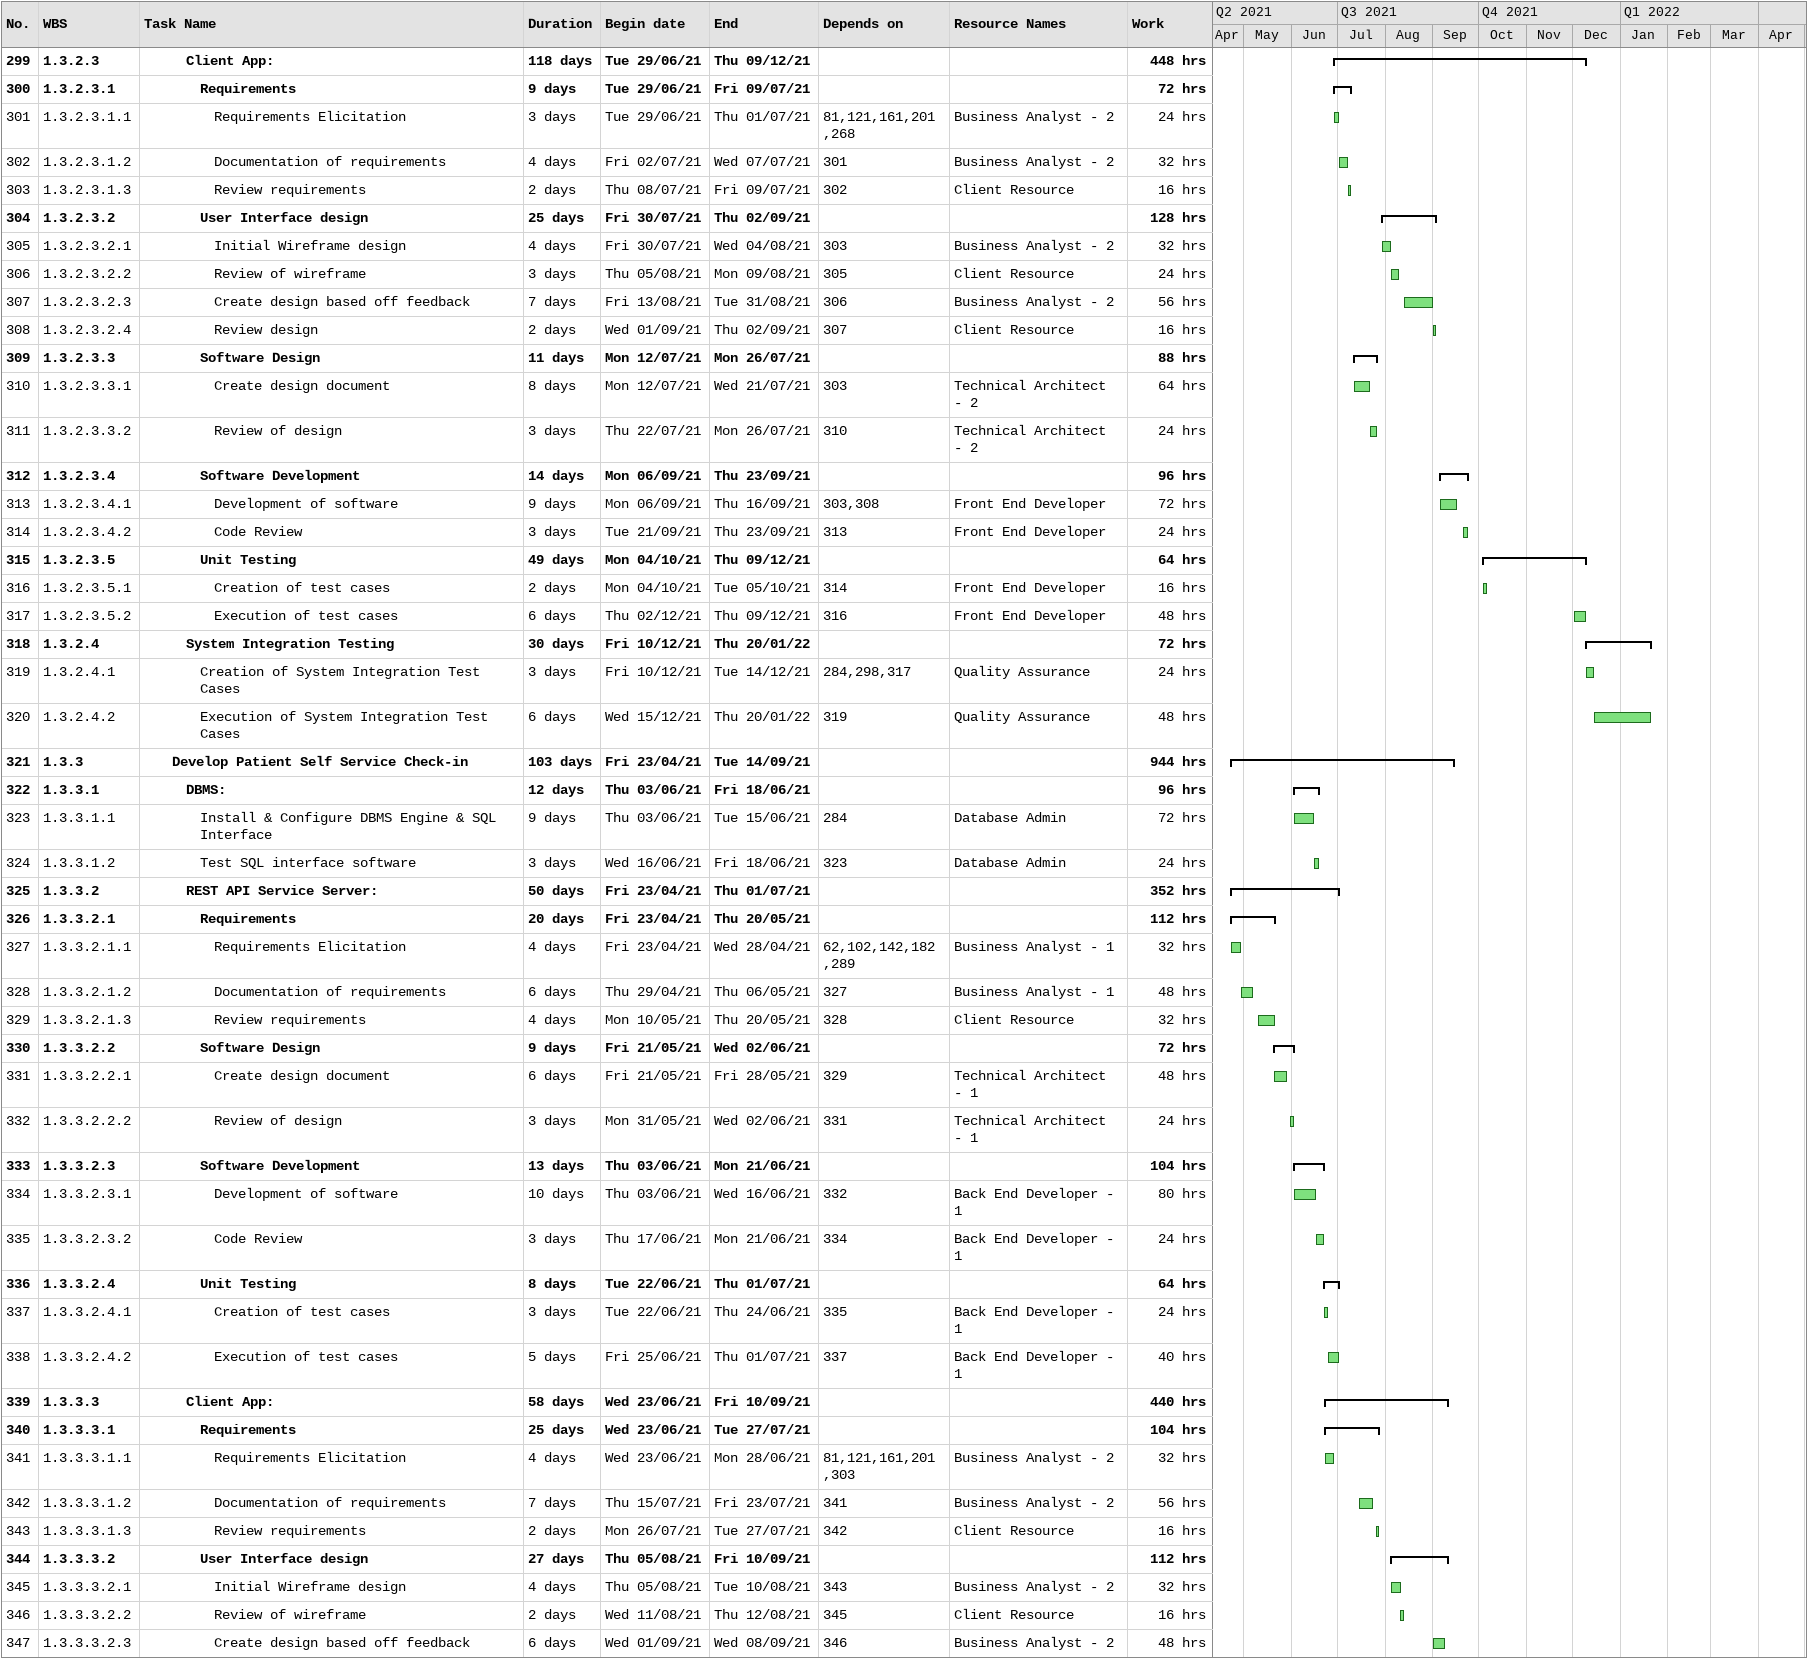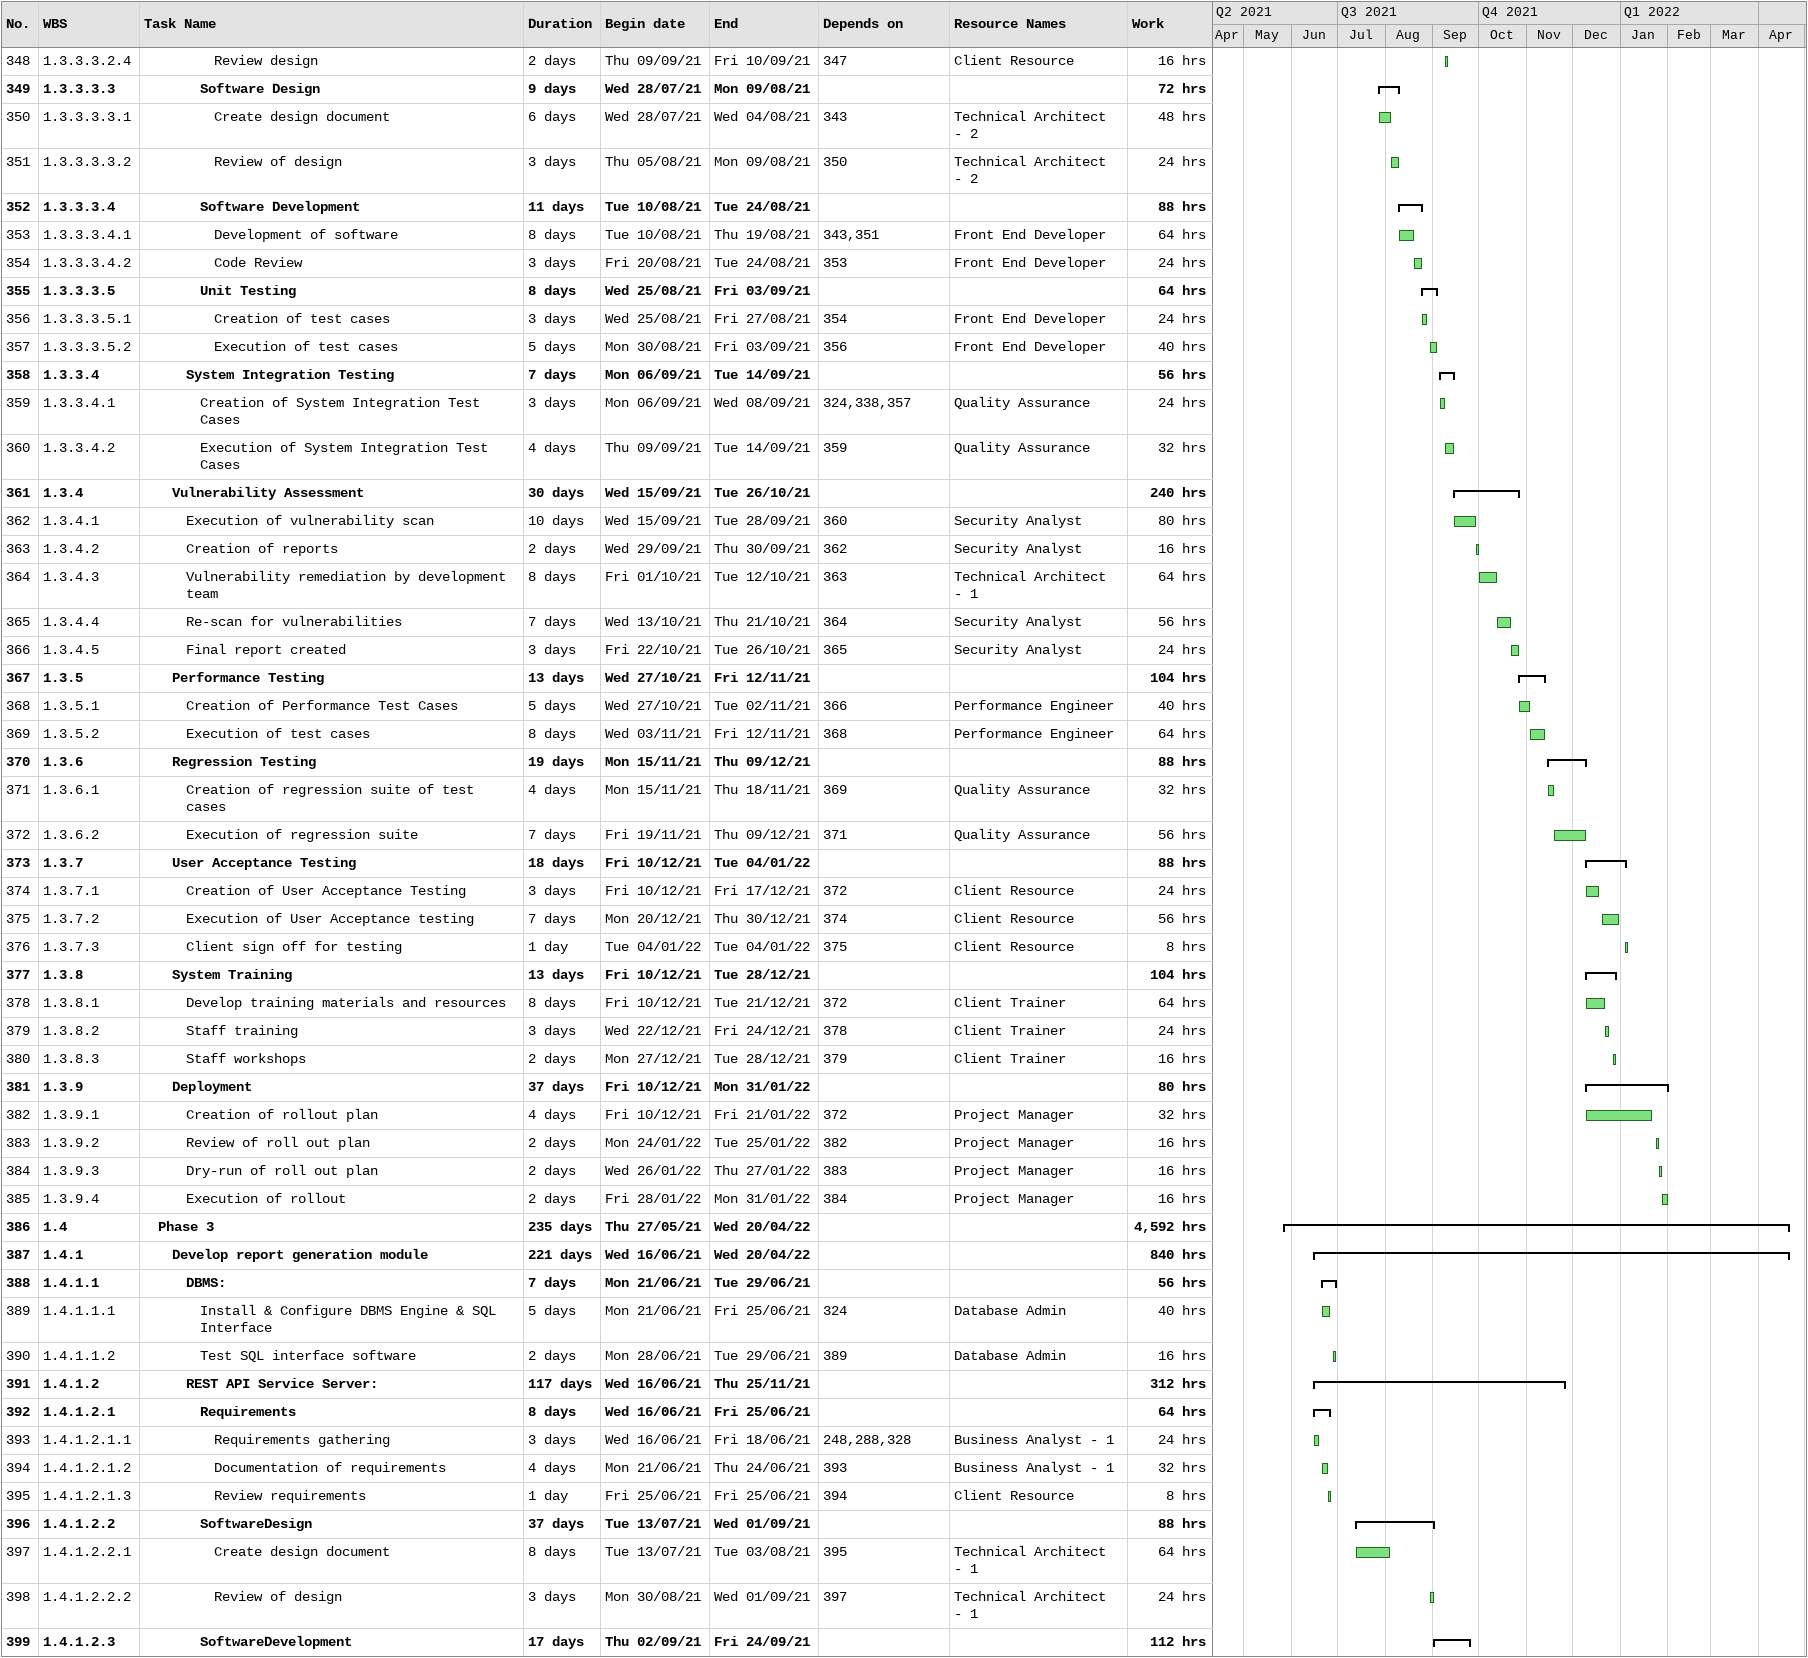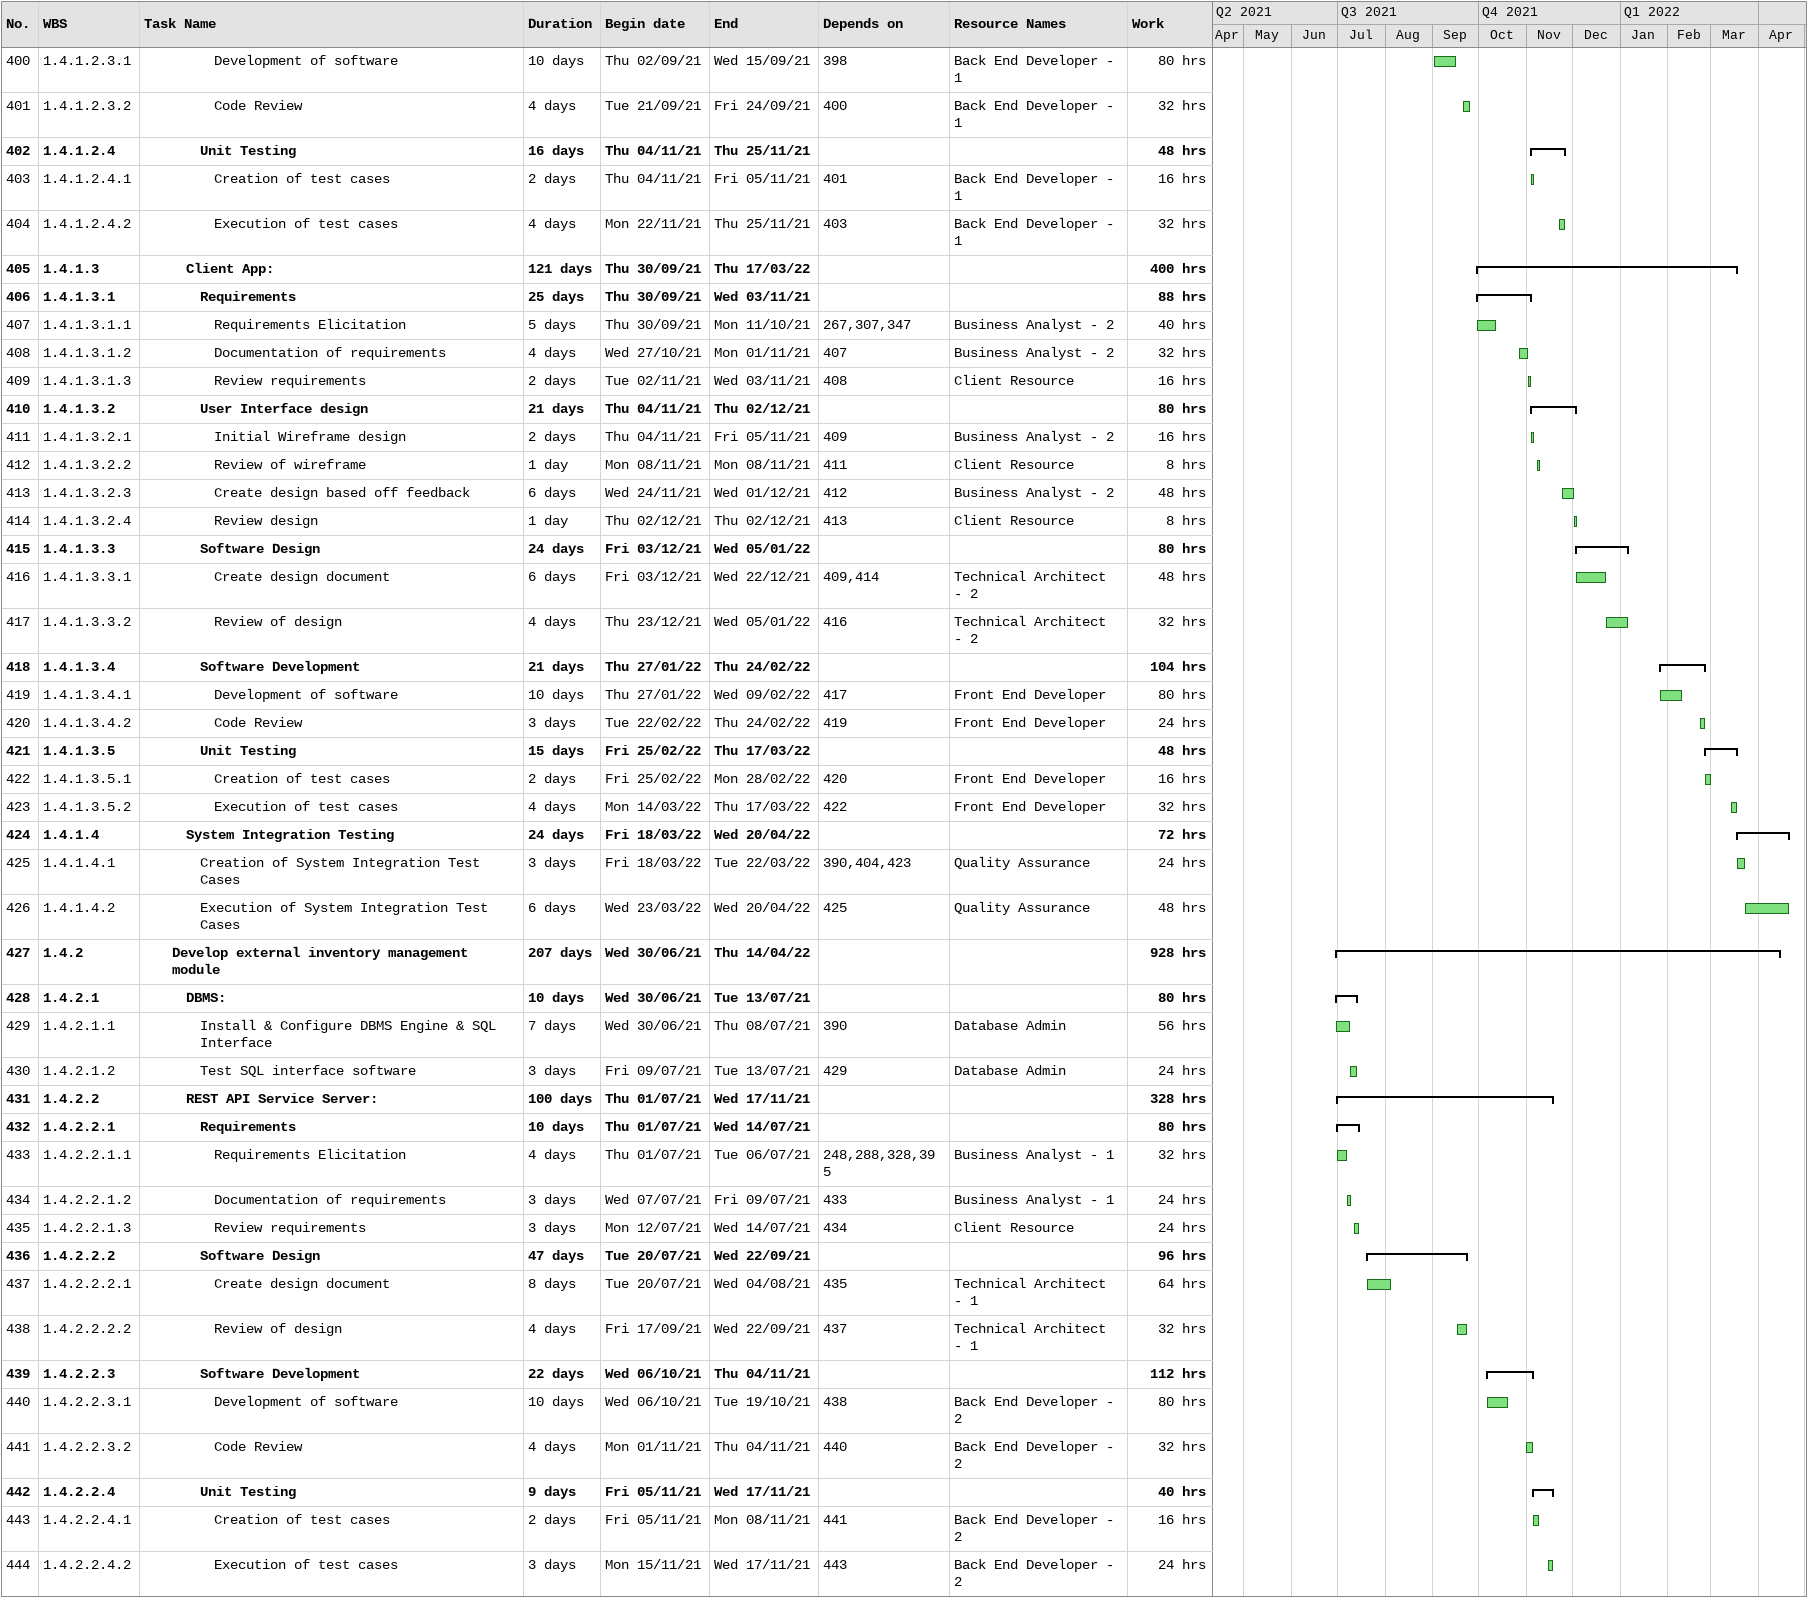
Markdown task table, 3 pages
| ID | WBS | Task | Duration | Start | Finish | Predecessors | Resources | Work (h) |
|---|---|---|---|---|---|---|---|---|
| 299 | 1.3.2.3 | **Client App:** | 118d | 2021-06-29 | 2021-12-09 |  |  | 448 |
| 300 | 1.3.2.3.1 | **Requirements** | 9d | 2021-06-29 | 2021-07-09 |  |  | 72 |
| 301 | 1.3.2.3.1.1 | Requirements Elicitation | 3d | 2021-06-29 | 2021-07-01 | 81, 121, 161, 201, 268 | Business Analyst - 2 | 24 |
| 302 | 1.3.2.3.1.2 | Documentation of requirements | 4d | 2021-07-02 | 2021-07-07 | 301 | Business Analyst - 2 | 32 |
| 303 | 1.3.2.3.1.3 | Review requirements | 2d | 2021-07-08 | 2021-07-09 | 302 | Client Resource | 16 |
| 304 | 1.3.2.3.2 | **User Interface design** | 25d | 2021-07-30 | 2021-09-02 |  |  | 128 |
| 305 | 1.3.2.3.2.1 | Initial Wireframe design | 4d | 2021-07-30 | 2021-08-04 | 303 | Business Analyst - 2 | 32 |
| 306 | 1.3.2.3.2.2 | Review of wireframe | 3d | 2021-08-05 | 2021-08-09 | 305 | Client Resource | 24 |
| 307 | 1.3.2.3.2.3 | Create design based off feedback | 7d | 2021-08-13 | 2021-08-31 | 306 | Business Analyst - 2 | 56 |
| 308 | 1.3.2.3.2.4 | Review design | 2d | 2021-09-01 | 2021-09-02 | 307 | Client Resource | 16 |
| 309 | 1.3.2.3.3 | **Software Design** | 11d | 2021-07-12 | 2021-07-26 |  |  | 88 |
| 310 | 1.3.2.3.3.1 | Create design document | 8d | 2021-07-12 | 2021-07-21 | 303 | Technical Architect - 2 | 64 |
| 311 | 1.3.2.3.3.2 | Review of design | 3d | 2021-07-22 | 2021-07-26 | 310 | Technical Architect - 2 | 24 |
| 312 | 1.3.2.3.4 | **Software Development** | 14d | 2021-09-06 | 2021-09-23 |  |  | 96 |
| 313 | 1.3.2.3.4.1 | Development of software | 9d | 2021-09-06 | 2021-09-16 | 303, 308 | Front End Developer | 72 |
| 314 | 1.3.2.3.4.2 | Code Review | 3d | 2021-09-21 | 2021-09-23 | 313 | Front End Developer | 24 |
| 315 | 1.3.2.3.5 | **Unit Testing** | 49d | 2021-10-04 | 2021-12-09 |  |  | 64 |
| 316 | 1.3.2.3.5.1 | Creation of test cases | 2d | 2021-10-04 | 2021-10-05 | 314 | Front End Developer | 16 |
| 317 | 1.3.2.3.5.2 | Execution of test cases | 6d | 2021-12-02 | 2021-12-09 | 316 | Front End Developer | 48 |
| 318 | 1.3.2.4 | **System Integration Testing** | 30d | 2021-12-10 | 2022-01-20 |  |  | 72 |
| 319 | 1.3.2.4.1 | Creation of System Integration Test Cases | 3d | 2021-12-10 | 2021-12-14 | 284, 298, 317 | Quality Assurance | 24 |
| 320 | 1.3.2.4.2 | Execution of System Integration Test Cases | 6d | 2021-12-15 | 2022-01-20 | 319 | Quality Assurance | 48 |
| 321 | 1.3.3 | **Develop Patient Self Service Check-in** | 103d | 2021-04-23 | 2021-09-14 |  |  | 944 |
| 322 | 1.3.3.1 | **DBMS:** | 12d | 2021-06-03 | 2021-06-18 |  |  | 96 |
| 323 | 1.3.3.1.1 | Install & Configure DBMS Engine & SQL Interface | 9d | 2021-06-03 | 2021-06-15 | 284 | Database Admin | 72 |
| 324 | 1.3.3.1.2 | Test SQL interface software | 3d | 2021-06-16 | 2021-06-18 | 323 | Database Admin | 24 |
| 325 | 1.3.3.2 | **REST API Service Server:** | 50d | 2021-04-23 | 2021-07-01 |  |  | 352 |
| 326 | 1.3.3.2.1 | **Requirements** | 20d | 2021-04-23 | 2021-05-20 |  |  | 112 |
| 327 | 1.3.3.2.1.1 | Requirements Elicitation | 4d | 2021-04-23 | 2021-04-28 | 62, 102, 142, 182, 289 | Business Analyst - 1 | 32 |
| 328 | 1.3.3.2.1.2 | Documentation of requirements | 6d | 2021-04-29 | 2021-05-06 | 327 | Business Analyst - 1 | 48 |
| 329 | 1.3.3.2.1.3 | Review requirements | 4d | 2021-05-10 | 2021-05-20 | 328 | Client Resource | 32 |
| 330 | 1.3.3.2.2 | **Software Design** | 9d | 2021-05-21 | 2021-06-02 |  |  | 72 |
| 331 | 1.3.3.2.2.1 | Create design document | 6d | 2021-05-21 | 2021-05-28 | 329 | Technical Architect - 1 | 48 |
| 332 | 1.3.3.2.2.2 | Review of design | 3d | 2021-05-31 | 2021-06-02 | 331 | Technical Architect - 1 | 24 |
| 333 | 1.3.3.2.3 | **Software Development** | 13d | 2021-06-03 | 2021-06-21 |  |  | 104 |
| 334 | 1.3.3.2.3.1 | Development of software | 10d | 2021-06-03 | 2021-06-16 | 332 | Back End Developer - 1 | 80 |
| 335 | 1.3.3.2.3.2 | Code Review | 3d | 2021-06-17 | 2021-06-21 | 334 | Back End Developer - 1 | 24 |
| 336 | 1.3.3.2.4 | **Unit Testing** | 8d | 2021-06-22 | 2021-07-01 |  |  | 64 |
| 337 | 1.3.3.2.4.1 | Creation of test cases | 3d | 2021-06-22 | 2021-06-24 | 335 | Back End Developer - 1 | 24 |
| 338 | 1.3.3.2.4.2 | Execution of test cases | 5d | 2021-06-25 | 2021-07-01 | 337 | Back End Developer - 1 | 40 |
| 339 | 1.3.3.3 | **Client App:** | 58d | 2021-06-23 | 2021-09-10 |  |  | 440 |
| 340 | 1.3.3.3.1 | **Requirements** | 25d | 2021-06-23 | 2021-07-27 |  |  | 104 |
| 341 | 1.3.3.3.1.1 | Requirements Elicitation | 4d | 2021-06-23 | 2021-06-28 | 81, 121, 161, 201, 303 | Business Analyst - 2 | 32 |
| 342 | 1.3.3.3.1.2 | Documentation of requirements | 7d | 2021-07-15 | 2021-07-23 | 341 | Business Analyst - 2 | 56 |
| 343 | 1.3.3.3.1.3 | Review requirements | 2d | 2021-07-26 | 2021-07-27 | 342 | Client Resource | 16 |
| 344 | 1.3.3.3.2 | **User Interface design** | 27d | 2021-08-05 | 2021-09-10 |  |  | 112 |
| 345 | 1.3.3.3.2.1 | Initial Wireframe design | 4d | 2021-08-05 | 2021-08-10 | 343 | Business Analyst - 2 | 32 |
| 346 | 1.3.3.3.2.2 | Review of wireframe | 2d | 2021-08-11 | 2021-08-12 | 345 | Client Resource | 16 |
| 347 | 1.3.3.3.2.3 | Create design based off feedback | 6d | 2021-09-01 | 2021-09-08 | 346 | Business Analyst - 2 | 48 |
| 348 | 1.3.3.3.2.4 | Review design | 2d | 2021-09-09 | 2021-09-10 | 347 | Client Resource | 16 |
| 349 | 1.3.3.3.3 | **Software Design** | 9d | 2021-07-28 | 2021-08-09 |  |  | 72 |
| 350 | 1.3.3.3.3.1 | Create design document | 6d | 2021-07-28 | 2021-08-04 | 343 | Technical Architect - 2 | 48 |
| 351 | 1.3.3.3.3.2 | Review of design | 3d | 2021-08-05 | 2021-08-09 | 350 | Technical Architect - 2 | 24 |
| 352 | 1.3.3.3.4 | **Software Development** | 11d | 2021-08-10 | 2021-08-24 |  |  | 88 |
| 353 | 1.3.3.3.4.1 | Development of software | 8d | 2021-08-10 | 2021-08-19 | 343, 351 | Front End Developer | 64 |
| 354 | 1.3.3.3.4.2 | Code Review | 3d | 2021-08-20 | 2021-08-24 | 353 | Front End Developer | 24 |
| 355 | 1.3.3.3.5 | **Unit Testing** | 8d | 2021-08-25 | 2021-09-03 |  |  | 64 |
| 356 | 1.3.3.3.5.1 | Creation of test cases | 3d | 2021-08-25 | 2021-08-27 | 354 | Front End Developer | 24 |
| 357 | 1.3.3.3.5.2 | Execution of test cases | 5d | 2021-08-30 | 2021-09-03 | 356 | Front End Developer | 40 |
| 358 | 1.3.3.4 | **System Integration Testing** | 7d | 2021-09-06 | 2021-09-14 |  |  | 56 |
| 359 | 1.3.3.4.1 | Creation of System Integration Test Cases | 3d | 2021-09-06 | 2021-09-08 | 324, 338, 357 | Quality Assurance | 24 |
| 360 | 1.3.3.4.2 | Execution of System Integration Test Cases | 4d | 2021-09-09 | 2021-09-14 | 359 | Quality Assurance | 32 |
| 361 | 1.3.4 | **Vulnerability Assessment** | 30d | 2021-09-15 | 2021-10-26 |  |  | 240 |
| 362 | 1.3.4.1 | Execution of vulnerability scan | 10d | 2021-09-15 | 2021-09-28 | 360 | Security Analyst | 80 |
| 363 | 1.3.4.2 | Creation of reports | 2d | 2021-09-29 | 2021-09-30 | 362 | Security Analyst | 16 |
| 364 | 1.3.4.3 | Vulnerability remediation by development team | 8d | 2021-10-01 | 2021-10-12 | 363 | Technical Architect - 1 | 64 |
| 365 | 1.3.4.4 | Re-scan for vulnerabilities | 7d | 2021-10-13 | 2021-10-21 | 364 | Security Analyst | 56 |
| 366 | 1.3.4.5 | Final report created | 3d | 2021-10-22 | 2021-10-26 | 365 | Security Analyst | 24 |
| 367 | 1.3.5 | **Performance Testing** | 13d | 2021-10-27 | 2021-11-12 |  |  | 104 |
| 368 | 1.3.5.1 | Creation of Performance Test Cases | 5d | 2021-10-27 | 2021-11-02 | 366 | Performance Engineer | 40 |
| 369 | 1.3.5.2 | Execution of test cases | 8d | 2021-11-03 | 2021-11-12 | 368 | Performance Engineer | 64 |
| 370 | 1.3.6 | **Regression Testing** | 19d | 2021-11-15 | 2021-12-09 |  |  | 88 |
| 371 | 1.3.6.1 | Creation of regression suite of test cases | 4d | 2021-11-15 | 2021-11-18 | 369 | Quality Assurance | 32 |
| 372 | 1.3.6.2 | Execution of regression suite | 7d | 2021-11-19 | 2021-12-09 | 371 | Quality Assurance | 56 |
| 373 | 1.3.7 | **User Acceptance Testing** | 18d | 2021-12-10 | 2022-01-04 |  |  | 88 |
| 374 | 1.3.7.1 | Creation of User Acceptance Testing | 3d | 2021-12-10 | 2021-12-17 | 372 | Client Resource | 24 |
| 375 | 1.3.7.2 | Execution of User Acceptance testing | 7d | 2021-12-20 | 2021-12-30 | 374 | Client Resource | 56 |
| 376 | 1.3.7.3 | Client sign off for testing | 1d | 2022-01-04 | 2022-01-04 | 375 | Client Resource | 8 |
| 377 | 1.3.8 | **System Training** | 13d | 2021-12-10 | 2021-12-28 |  |  | 104 |
| 378 | 1.3.8.1 | Develop training materials and resources | 8d | 2021-12-10 | 2021-12-21 | 372 | Client Trainer | 64 |
| 379 | 1.3.8.2 | Staff training | 3d | 2021-12-22 | 2021-12-24 | 378 | Client Trainer | 24 |
| 380 | 1.3.8.3 | Staff workshops | 2d | 2021-12-27 | 2021-12-28 | 379 | Client Trainer | 16 |
| 381 | 1.3.9 | **Deployment** | 37d | 2021-12-10 | 2022-01-31 |  |  | 80 |
| 382 | 1.3.9.1 | Creation of rollout plan | 4d | 2021-12-10 | 2022-01-21 | 372 | Project Manager | 32 |
| 383 | 1.3.9.2 | Review of roll out plan | 2d | 2022-01-24 | 2022-01-25 | 382 | Project Manager | 16 |
| 384 | 1.3.9.3 | Dry-run of roll out plan | 2d | 2022-01-26 | 2022-01-27 | 383 | Project Manager | 16 |
| 385 | 1.3.9.4 | Execution of rollout | 2d | 2022-01-28 | 2022-01-31 | 384 | Project Manager | 16 |
| 386 | 1.4 | **Phase 3** | 235d | 2021-05-27 | 2022-04-20 |  |  | 4592 |
| 387 | 1.4.1 | **Develop report generation module** | 221d | 2021-06-16 | 2022-04-20 |  |  | 840 |
| 388 | 1.4.1.1 | **DBMS:** | 7d | 2021-06-21 | 2021-06-29 |  |  | 56 |
| 389 | 1.4.1.1.1 | Install & Configure DBMS Engine & SQL Interface | 5d | 2021-06-21 | 2021-06-25 | 324 | Database Admin | 40 |
| 390 | 1.4.1.1.2 | Test SQL interface software | 2d | 2021-06-28 | 2021-06-29 | 389 | Database Admin | 16 |
| 391 | 1.4.1.2 | **REST API Service Server:** | 117d | 2021-06-16 | 2021-11-25 |  |  | 312 |
| 392 | 1.4.1.2.1 | **Requirements** | 8d | 2021-06-16 | 2021-06-25 |  |  | 64 |
| 393 | 1.4.1.2.1.1 | Requirements gathering | 3d | 2021-06-16 | 2021-06-18 | 248, 288, 328 | Business Analyst - 1 | 24 |
| 394 | 1.4.1.2.1.2 | Documentation of requirements | 4d | 2021-06-21 | 2021-06-24 | 393 | Business Analyst - 1 | 32 |
| 395 | 1.4.1.2.1.3 | Review requirements | 1d | 2021-06-25 | 2021-06-25 | 394 | Client Resource | 8 |
| 396 | 1.4.1.2.2 | **SoftwareDesign** | 37d | 2021-07-13 | 2021-09-01 |  |  | 88 |
| 397 | 1.4.1.2.2.1 | Create design document | 8d | 2021-07-13 | 2021-08-03 | 395 | Technical Architect - 1 | 64 |
| 398 | 1.4.1.2.2.2 | Review of design | 3d | 2021-08-30 | 2021-09-01 | 397 | Technical Architect - 1 | 24 |
| 399 | 1.4.1.2.3 | **SoftwareDevelopment** | 17d | 2021-09-02 | 2021-09-24 |  |  | 112 |
| 400 | 1.4.1.2.3.1 | Development of software | 10d | 2021-09-02 | 2021-09-15 | 398 | Back End Developer - 1 | 80 |
| 401 | 1.4.1.2.3.2 | Code Review | 4d | 2021-09-21 | 2021-09-24 | 400 | Back End Developer - 1 | 32 |
| 402 | 1.4.1.2.4 | **Unit Testing** | 16d | 2021-11-04 | 2021-11-25 |  |  | 48 |
| 403 | 1.4.1.2.4.1 | Creation of test cases | 2d | 2021-11-04 | 2021-11-05 | 401 | Back End Developer - 1 | 16 |
| 404 | 1.4.1.2.4.2 | Execution of test cases | 4d | 2021-11-22 | 2021-11-25 | 403 | Back End Developer - 1 | 32 |
| 405 | 1.4.1.3 | **Client App:** | 121d | 2021-09-30 | 2022-03-17 |  |  | 400 |
| 406 | 1.4.1.3.1 | **Requirements** | 25d | 2021-09-30 | 2021-11-03 |  |  | 88 |
| 407 | 1.4.1.3.1.1 | Requirements Elicitation | 5d | 2021-09-30 | 2021-10-11 | 267, 307, 347 | Business Analyst - 2 | 40 |
| 408 | 1.4.1.3.1.2 | Documentation of requirements | 4d | 2021-10-27 | 2021-11-01 | 407 | Business Analyst - 2 | 32 |
| 409 | 1.4.1.3.1.3 | Review requirements | 2d | 2021-11-02 | 2021-11-03 | 408 | Client Resource | 16 |
| 410 | 1.4.1.3.2 | **User Interface design** | 21d | 2021-11-04 | 2021-12-02 |  |  | 80 |
| 411 | 1.4.1.3.2.1 | Initial Wireframe design | 2d | 2021-11-04 | 2021-11-05 | 409 | Business Analyst - 2 | 16 |
| 412 | 1.4.1.3.2.2 | Review of wireframe | 1d | 2021-11-08 | 2021-11-08 | 411 | Client Resource | 8 |
| 413 | 1.4.1.3.2.3 | Create design based off feedback | 6d | 2021-11-24 | 2021-12-01 | 412 | Business Analyst - 2 | 48 |
| 414 | 1.4.1.3.2.4 | Review design | 1d | 2021-12-02 | 2021-12-02 | 413 | Client Resource | 8 |
| 415 | 1.4.1.3.3 | **Software Design** | 24d | 2021-12-03 | 2022-01-05 |  |  | 80 |
| 416 | 1.4.1.3.3.1 | Create design document | 6d | 2021-12-03 | 2021-12-22 | 409, 414 | Technical Architect - 2 | 48 |
| 417 | 1.4.1.3.3.2 | Review of design | 4d | 2021-12-23 | 2022-01-05 | 416 | Technical Architect - 2 | 32 |
| 418 | 1.4.1.3.4 | **Software Development** | 21d | 2022-01-27 | 2022-02-24 |  |  | 104 |
| 419 | 1.4.1.3.4.1 | Development of software | 10d | 2022-01-27 | 2022-02-09 | 417 | Front End Developer | 80 |
| 420 | 1.4.1.3.4.2 | Code Review | 3d | 2022-02-22 | 2022-02-24 | 419 | Front End Developer | 24 |
| 421 | 1.4.1.3.5 | **Unit Testing** | 15d | 2022-02-25 | 2022-03-17 |  |  | 48 |
| 422 | 1.4.1.3.5.1 | Creation of test cases | 2d | 2022-02-25 | 2022-02-28 | 420 | Front End Developer | 16 |
| 423 | 1.4.1.3.5.2 | Execution of test cases | 4d | 2022-03-14 | 2022-03-17 | 422 | Front End Developer | 32 |
| 424 | 1.4.1.4 | **System Integration Testing** | 24d | 2022-03-18 | 2022-04-20 |  |  | 72 |
| 425 | 1.4.1.4.1 | Creation of System Integration Test Cases | 3d | 2022-03-18 | 2022-03-22 | 390, 404, 423 | Quality Assurance | 24 |
| 426 | 1.4.1.4.2 | Execution of System Integration Test Cases | 6d | 2022-03-23 | 2022-04-20 | 425 | Quality Assurance | 48 |
| 427 | 1.4.2 | **Develop external inventory management module** | 207d | 2021-06-30 | 2022-04-14 |  |  | 928 |
| 428 | 1.4.2.1 | **DBMS:** | 10d | 2021-06-30 | 2021-07-13 |  |  | 80 |
| 429 | 1.4.2.1.1 | Install & Configure DBMS Engine & SQL Interface | 7d | 2021-06-30 | 2021-07-08 | 390 | Database Admin | 56 |
| 430 | 1.4.2.1.2 | Test SQL interface software | 3d | 2021-07-09 | 2021-07-13 | 429 | Database Admin | 24 |
| 431 | 1.4.2.2 | **REST API Service Server:** | 100d | 2021-07-01 | 2021-11-17 |  |  | 328 |
| 432 | 1.4.2.2.1 | **Requirements** | 10d | 2021-07-01 | 2021-07-14 |  |  | 80 |
| 433 | 1.4.2.2.1.1 | Requirements Elicitation | 4d | 2021-07-01 | 2021-07-06 | 248, 288, 328, 395 | Business Analyst - 1 | 32 |
| 434 | 1.4.2.2.1.2 | Documentation of requirements | 3d | 2021-07-07 | 2021-07-09 | 433 | Business Analyst - 1 | 24 |
| 435 | 1.4.2.2.1.3 | Review requirements | 3d | 2021-07-12 | 2021-07-14 | 434 | Client Resource | 24 |
| 436 | 1.4.2.2.2 | **Software Design** | 47d | 2021-07-20 | 2021-09-22 |  |  | 96 |
| 437 | 1.4.2.2.2.1 | Create design document | 8d | 2021-07-20 | 2021-08-04 | 435 | Technical Architect - 1 | 64 |
| 438 | 1.4.2.2.2.2 | Review of design | 4d | 2021-09-17 | 2021-09-22 | 437 | Technical Architect - 1 | 32 |
| 439 | 1.4.2.2.3 | **Software Development** | 22d | 2021-10-06 | 2021-11-04 |  |  | 112 |
| 440 | 1.4.2.2.3.1 | Development of software | 10d | 2021-10-06 | 2021-10-19 | 438 | Back End Developer - 2 | 80 |
| 441 | 1.4.2.2.3.2 | Code Review | 4d | 2021-11-01 | 2021-11-04 | 440 | Back End Developer - 2 | 32 |
| 442 | 1.4.2.2.4 | **Unit Testing** | 9d | 2021-11-05 | 2021-11-17 |  |  | 40 |
| 443 | 1.4.2.2.4.1 | Creation of test cases | 2d | 2021-11-05 | 2021-11-08 | 441 | Back End Developer - 2 | 16 |
| 444 | 1.4.2.2.4.2 | Execution of test cases | 3d | 2021-11-15 | 2021-11-17 | 443 | Back End Developer - 2 | 24 |
